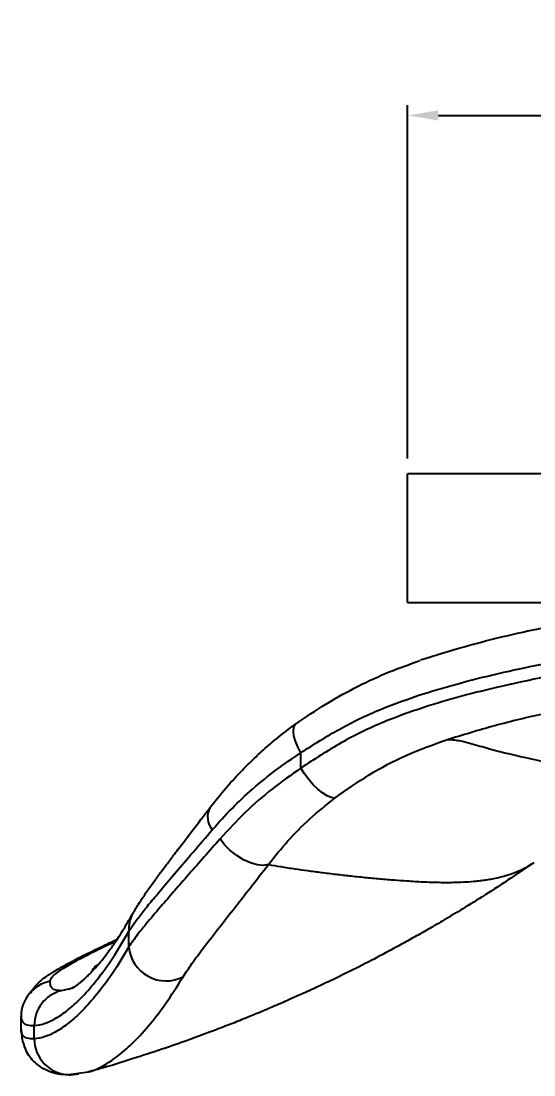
# Model space of a CAD drawing. Header units: millimetres. Extents: x 120 to 960, y 55 to 649.
# Drawn here: x 614.3 to 664.1, y 420.8 to 523.2 of the extents above; entities that cross this region are included whole.
import ezdxf

# ---------------------------------------------------------------- set-up
doc = ezdxf.new("R2010")
doc.units = ezdxf.units.MM
doc.layers.get('0').update_dxf_attribs({"lineweight": 13})
doc.layers.add('윤곽선', color=7, linetype='Continuous', lineweight=9)
doc.styles.get("Standard").update_dxf_attribs({"font": 'arial.ttf'})
doc.dimstyles.new('2-1사본 Standard', dxfattribs={"dimtxt": 2.5, "dimasz": 3, "dimexe": 1, "dimexo": 1, "dimgap": 1, "dimtad": 1, "dimdec": 1, "dimlfac": 2, "dimdsep": 46, "dimtxsty": 'Standard', "dimcen": 0.09, "dimclrd": 1, "dimclre": 1, "dimclrt": 2, "dimadec": 0, "dimazin": 0, "dimtfac": 1, "dimtdec": 1, "dimtmove": 0, "dimatfit": 3, "dimfxl": 0, "dimtolj": 1, "dimtzin": 0, "dimarcsym": 0})

# ---------------------------------------------------------------- blocks, each defined once
blk = doc.blocks.new('*D4')
at = {"layer": 'Defpoints', "color": 0}
for p in [(826.86, 514.01), (651.86, 479.7), (826.86, 475.98)]:
    blk.add_point(p, dxfattribs=at)
at = {"layer": '윤곽선', "color": 1, "lineweight": -2}
for p, q in [((651.86, 480.7), (651.86, 515.01)), ((826.86, 476.98), (826.86, 515.01)), ((654.86, 514.01), (823.86, 514.01))]:
    blk.add_line(p, q, dxfattribs=at)
at = {"layer": '윤곽선', "color": 1}
for points in [[(654.86, 514.51), (654.86, 513.51), (651.86, 514.01)], [(823.86, 513.51), (823.86, 514.51), (826.86, 514.01)]]:
    blk.add_solid(points, dxfattribs=at)
at = {"layer": '윤곽선', "color": 2, "insert": (746.42, 518.58), "char_height": 7, "attachment_point": 5}
blk.add_mtext('\\A1;350{\\Fromans,whtgtxt|c129;%%P0.3}', dxfattribs=at)

msp = doc.modelspace()

# ---------------------------------------------------------------- linework, layer by layer
at = {"color": 7, "linetype": 'Continuous', "lineweight": 25}
for p, q in [((818.863, 479.202), (651.863, 479.202)), ((651.863, 466.702), (651.863, 479.202)), ((651.863, 466.702), (787.239, 466.702)), ((651.863, 466.702), (671.838, 466.702)), ((651.863, 466.702), (787.239, 466.702)), ((651.863, 466.702), (671.838, 466.702)), ((641.479, 450.621), (641.479, 452.114)), ((641.479, 450.621), (641.479, 452.114)), ((624.762, 433.263), (624.762, 434.778)), ((624.762, 433.263), (624.762, 434.778)), ((614.294, 425.204), (614.294, 426.515)), ((614.294, 425.204), (614.294, 426.515)), ((614.294, 425.229), (614.294, 426.508)), ((614.294, 425.229), (614.294, 426.508)), ((614.294, 425.229), (614.371, 424.498)), ((614.294, 425.229), (614.371, 424.498)), ((615.58, 424.33), (615.58, 425.62)), ((615.58, 424.33), (615.58, 425.62)), ((620.814, 421.105), (618.923, 420.833)), ((620.814, 421.105), (618.923, 420.833)), ((620.748, 421.112), (620.814, 421.126)), ((620.748, 421.112), (620.814, 421.126))]:
    msp.add_line(p, q, dxfattribs=at)
at = {"color": 8, "linetype": 'Continuous', "lineweight": 25}
msp.add_line((618.898, 429.158), (618.195, 429.011), dxfattribs=at)
msp.add_line((618.898, 429.158), (618.195, 429.011), dxfattribs=at)
at = {"color": 8, "linetype": 'Continuous', "lineweight": 25, "flags": 128}
msp.add_lwpolyline([(641.479, 452.114), (641.178, 452.696), (640.951, 453.254), (640.808, 453.768), (640.755, 454.216), (640.793, 454.582), (640.921, 454.85), (640.99, 454.923)], dxfattribs=at)
msp.add_lwpolyline([(641.479, 452.114), (641.178, 452.696), (640.951, 453.254), (640.808, 453.768), (640.755, 454.216), (640.793, 454.582), (640.921, 454.85), (640.99, 454.923)], dxfattribs=at)
at = {"color": 7, "linetype": 'Continuous', "lineweight": 25, "flags": 128}
for points in [[(644.773, 447.705), (644.427, 447.768), (644.031, 447.939), (643.598, 448.211), (643.146, 448.574), (642.691, 449.014), (642.251, 449.515), (641.841, 450.058), (641.479, 450.621)], [(644.773, 447.705), (644.427, 447.768), (644.031, 447.939), (643.598, 448.211), (643.146, 448.574), (642.691, 449.014), (642.251, 449.515), (641.841, 450.058), (641.479, 450.621)], [(638.333, 441.265), (637.832, 441.185), (637.241, 441.238), (636.591, 441.421), (635.916, 441.726), (635.249, 442.137), (634.626, 442.631), (634.079, 443.185), (633.636, 443.769)], [(638.333, 441.265), (637.832, 441.185), (637.241, 441.238), (636.591, 441.421), (635.916, 441.726), (635.249, 442.137), (634.626, 442.631), (634.079, 443.185), (633.636, 443.769)], [(618.925, 420.833), (619.129, 420.831), (619.91, 420.936)], [(618.925, 420.833), (619.129, 420.831), (619.91, 420.936)]]:
    msp.add_lwpolyline(points, dxfattribs=at)
at = {"color": 8, "linetype": 'Continuous', "lineweight": 25}
for centre, radius, start, end in [((634.353, 445.885), 1.927, 152.26229, 220.0945), ((634.353, 445.885), 1.927, 152.26229, 220.0945), ((627.794, 435.008), 3.041, 150.94002, 184.32922), ((627.794, 435.008), 3.041, 150.94002, 184.32922), ((619.072, 424.321), 3.491, 179.85182, 267.59375), ((619.072, 424.321), 3.491, 179.85182, 267.59375)]:
    msp.add_arc(centre, radius, start, end, dxfattribs=at)
at = {"color": 7, "linetype": 'Continuous', "lineweight": 25}
for centre, radius, start, end in [((628.378, 433.592), 3.631, 185.1984, 297.42357), ((628.378, 433.592), 3.631, 185.1984, 297.42357), ((617.785, 426.503), 3.491, 101.2646, 179.91207), ((617.785, 426.503), 3.491, 101.2646, 179.91207), ((619.072, 425.631), 3.492, 104.55318, 180.18808), ((619.072, 425.631), 3.492, 104.55318, 180.18808)]:
    msp.add_arc(centre, radius, start, end, dxfattribs=at)
for points, knots in [([(653.126, 461.144), (654.528, 461.581), (657.276, 462.437), (661.459, 463.503), (665.573, 464.397), (670.054, 465.187), (674.837, 465.804), (679.851, 466.207), (683.052, 466.263), (684.62, 466.29)], [0, 0, 0, 0, 0.1393492, 0.2731001, 0.403078, 0.5300749, 0.6939772, 0.8501613, 1, 1, 1, 1]), ([(653.126, 461.144), (654.528, 461.581), (657.276, 462.437), (661.459, 463.503), (665.573, 464.397), (670.054, 465.187), (674.837, 465.804), (679.851, 466.207), (683.052, 466.263), (684.62, 466.29)], [0, 0, 0, 0, 0.1393492, 0.2731001, 0.403078, 0.5300749, 0.6939772, 0.8501613, 1, 1, 1, 1]), ([(653.378, 457.848), (654.614, 458.214), (657.183, 458.976), (661.163, 459.943), (665.23, 460.807), (669.757, 461.596), (674.749, 462.247), (680.211, 462.7), (683.766, 462.765), (685.549, 462.797)], [0, 0, 0, 0, 0.1202329, 0.249812, 0.3757131, 0.4990185, 0.6665849, 0.8327695, 1, 1, 1, 1]), ([(653.378, 457.848), (654.614, 458.214), (657.183, 458.976), (661.163, 459.943), (665.23, 460.807), (669.757, 461.596), (674.749, 462.247), (680.211, 462.7), (683.766, 462.765), (685.549, 462.797)], [0, 0, 0, 0, 0.1202329, 0.249812, 0.3757131, 0.4990185, 0.6665849, 0.8327695, 1, 1, 1, 1]), ([(640.921, 454.85), (641.928, 455.545), (643.882, 456.894), (646.961, 458.582), (649.991, 459.986), (652.054, 460.716), (653.056, 461.071)], [0, 0, 0, 0, 0.2729467, 0.5296776, 0.7716658, 1, 1, 1, 1]), ([(640.921, 454.85), (641.928, 455.545), (643.882, 456.894), (646.961, 458.582), (649.991, 459.986), (652.054, 460.716), (653.056, 461.071)], [0, 0, 0, 0, 0.2729467, 0.5296776, 0.7716658, 1, 1, 1, 1]), ([(685.549, 461.502), (683.806, 461.469), (680.32, 461.403), (674.974, 460.964), (670.068, 460.335), (665.609, 459.568), (661.591, 458.725), (657.656, 457.779), (655.115, 457.037), (653.887, 456.678)], [0, 0, 0, 0, 0.1662577, 0.3324012, 0.4988395, 0.6229418, 0.7495753, 0.8789161, 1, 1, 1, 1]), ([(685.549, 461.502), (683.806, 461.469), (680.32, 461.403), (674.974, 460.964), (670.068, 460.335), (665.609, 459.568), (661.591, 458.725), (657.656, 457.779), (655.115, 457.037), (653.887, 456.678)], [0, 0, 0, 0, 0.1662577, 0.3324012, 0.4988395, 0.6229418, 0.7495753, 0.8789161, 1, 1, 1, 1]), ([(641.479, 452.114), (642.719, 452.906), (645.174, 454.473), (649.163, 456.4), (651.98, 457.368), (653.378, 457.848)], [0, 0, 0, 0, 0.3400882, 0.6726335, 1, 1, 1, 1]), ([(641.479, 452.114), (642.719, 452.906), (645.174, 454.473), (649.163, 456.4), (651.98, 457.368), (653.378, 457.848)], [0, 0, 0, 0, 0.3400882, 0.6726335, 1, 1, 1, 1]), ([(655.629, 453.381), (657.185, 453.859), (660.299, 454.815), (665.16, 455.979), (670.093, 456.926), (675.053, 457.606), (680, 458.036), (683.222, 458.095), (684.84, 458.124)], [0, 0, 0, 0, 0.1665514, 0.3334827, 0.5009126, 0.6672811, 0.8330055, 1, 1, 1, 1]), ([(655.629, 453.381), (657.185, 453.859), (660.299, 454.815), (665.16, 455.979), (670.093, 456.926), (675.053, 457.606), (680, 458.036), (683.222, 458.095), (684.84, 458.124)], [0, 0, 0, 0, 0.1665514, 0.3334827, 0.5009126, 0.6672811, 0.8330055, 1, 1, 1, 1]), ([(653.887, 456.678), (652.424, 456.179), (649.475, 455.174), (645.311, 453.137), (642.766, 451.466), (641.479, 450.621)], [0, 0, 0, 0, 0.3273237, 0.659755, 1, 1, 1, 1]), ([(653.887, 456.678), (652.424, 456.179), (649.475, 455.174), (645.311, 453.137), (642.766, 451.466), (641.479, 450.621)], [0, 0, 0, 0, 0.3273237, 0.659755, 1, 1, 1, 1]), ([(632.648, 446.782), (633.155, 447.421), (634.068, 448.573), (635.419, 450.053), (636.578, 451.223), (637.749, 452.32), (639.181, 453.564), (640.342, 454.436), (640.991, 454.923)], [0, 0, 0, 0, 0.2170425, 0.3907437, 0.5215578, 0.6407781, 0.7995577, 1, 1, 1, 1]), ([(632.648, 446.782), (633.155, 447.421), (634.068, 448.573), (635.419, 450.053), (636.578, 451.223), (637.749, 452.32), (639.181, 453.564), (640.342, 454.436), (640.991, 454.923)], [0, 0, 0, 0, 0.2170425, 0.3907437, 0.5215578, 0.6407781, 0.7995577, 1, 1, 1, 1]), ([(644.773, 447.705), (645.868, 448.48), (648.05, 450.023), (651.687, 451.946), (654.313, 452.902), (655.629, 453.381)], [0, 0, 0, 0, 0.3346606, 0.6665747, 1, 1, 1, 1]), ([(644.773, 447.705), (645.868, 448.48), (648.05, 450.023), (651.687, 451.946), (654.313, 452.902), (655.629, 453.381)], [0, 0, 0, 0, 0.3346606, 0.6665747, 1, 1, 1, 1]), ([(632.88, 444.644), (633.505, 445.342), (634.718, 446.697), (636.798, 448.636), (639.011, 450.452), (640.667, 451.568), (641.479, 452.114)], [0, 0, 0, 0, 0.2577452, 0.4999389, 0.7549344, 1, 1, 1, 1]), ([(632.88, 444.644), (633.505, 445.342), (634.718, 446.697), (636.798, 448.636), (639.011, 450.452), (640.667, 451.568), (641.479, 452.114)], [0, 0, 0, 0, 0.2577452, 0.4999389, 0.7549344, 1, 1, 1, 1]), ([(641.479, 450.621), (640.547, 449.967), (638.63, 448.621), (636.001, 446.325), (634.439, 444.636), (633.636, 443.769)], [0, 0, 0, 0, 0.31474837, 0.64780933, 1, 1, 1, 1]), ([(641.479, 450.621), (640.547, 449.967), (638.63, 448.621), (636.001, 446.325), (634.439, 444.636), (633.636, 443.769)], [0, 0, 0, 0, 0.31474837, 0.64780933, 1, 1, 1, 1]), ([(638.333, 441.265), (638.948, 442.034), (640.174, 443.566), (642.314, 445.734), (643.953, 447.048), (644.773, 447.705)], [0, 0, 0, 0, 0.33494791, 0.66744073, 1, 1, 1, 1]), ([(638.333, 441.265), (638.948, 442.034), (640.174, 443.566), (642.314, 445.734), (643.953, 447.048), (644.773, 447.705)], [0, 0, 0, 0, 0.33494791, 0.66744073, 1, 1, 1, 1]), ([(625.136, 436.486), (625.341, 436.834), (625.725, 437.486), (626.448, 438.546), (627.155, 439.533), (627.816, 440.426), (628.461, 441.287), (629.174, 442.232), (630.088, 443.436), (631.255, 444.962), (632.159, 446.143), (632.648, 446.782)], [0, 0, 0, 0, 0.1388057, 0.2595655, 0.3639939, 0.4530405, 0.5271003, 0.6122983, 0.7188422, 0.8479745, 1, 1, 1, 1]), ([(625.136, 436.486), (625.341, 436.834), (625.725, 437.486), (626.448, 438.546), (627.155, 439.533), (627.816, 440.426), (628.461, 441.287), (629.174, 442.232), (630.088, 443.436), (631.255, 444.962), (632.159, 446.143), (632.648, 446.782)], [0, 0, 0, 0, 0.1388057, 0.2595655, 0.3639939, 0.4530405, 0.5271003, 0.6122983, 0.7188422, 0.8479745, 1, 1, 1, 1]), ([(624.762, 434.778), (624.939, 435.046), (625.293, 435.583), (626.031, 436.548), (626.905, 437.632), (628.003, 438.946), (629.362, 440.547), (631.015, 442.476), (632.248, 443.91), (632.88, 444.644)], [0, 0, 0, 0, 0.1238128, 0.248025, 0.3729707, 0.4989757, 0.6583502, 0.8251959, 1, 1, 1, 1]), ([(624.762, 434.778), (624.939, 435.046), (625.293, 435.583), (626.031, 436.548), (626.905, 437.632), (628.003, 438.946), (629.362, 440.547), (631.015, 442.476), (632.248, 443.91), (632.88, 444.644)], [0, 0, 0, 0, 0.1238128, 0.248025, 0.3729707, 0.4989757, 0.6583502, 0.8251959, 1, 1, 1, 1]), ([(633.636, 443.769), (633.113, 443.172), (632.087, 442.001), (630.667, 440.383), (629.379, 438.91), (628.052, 437.384), (626.75, 435.866), (625.551, 434.404), (625.024, 433.642), (624.762, 433.263)], [0, 0, 0, 0, 0.13198778, 0.25904414, 0.38137426, 0.4992049, 0.66758587, 0.83422795, 1, 1, 1, 1]), ([(633.636, 443.769), (633.113, 443.172), (632.087, 442.001), (630.667, 440.383), (629.379, 438.91), (628.052, 437.384), (626.75, 435.866), (625.551, 434.404), (625.024, 433.642), (624.762, 433.263)], [0, 0, 0, 0, 0.13198778, 0.25904414, 0.38137426, 0.4992049, 0.66758587, 0.83422795, 1, 1, 1, 1]), ([(664.126, 441.453), (663.491, 441.017), (662.017, 440.004), (659.788, 438.561), (657.578, 437.177), (655.723, 436.059), (654.199, 435.166), (652.837, 434.388), (651.286, 433.523), (649.386, 432.496), (647.256, 431.391), (645.201, 430.37), (643.433, 429.528), (642.004, 428.872), (640.819, 428.343), (639.922, 427.949), (639.264, 427.661), (638.849, 427.478), (638.17, 427.187), (637.269, 426.809), (636.083, 426.324), (634.586, 425.728), (632.751, 425.022), (630.644, 424.245), (628.187, 423.381), (625.369, 422.455), (622.88, 421.678), (621.309, 421.254), (620.816, 421.121)], [0, 0, 0, 0, 0.04422321, 0.10267932, 0.15261442, 0.19415273, 0.22739383, 0.25440212, 0.2846989, 0.33106176, 0.38166002, 0.42673722, 0.45874416, 0.48767617, 0.51173339, 0.5293136, 0.54559716, 0.56444786, 0.58537153, 0.60878469, 0.63987493, 0.67494855, 0.71505383, 0.76364872, 0.82139782, 0.88831029, 0.96490328, 1, 1, 1, 1]), ([(664.126, 441.453), (663.491, 441.017), (662.017, 440.004), (659.788, 438.561), (657.578, 437.177), (655.723, 436.059), (654.199, 435.166), (652.837, 434.388), (651.286, 433.523), (649.386, 432.496), (647.256, 431.391), (645.201, 430.37), (643.433, 429.528), (642.004, 428.872), (640.819, 428.343), (639.922, 427.949), (639.264, 427.661), (638.849, 427.478), (638.17, 427.187), (637.269, 426.809), (636.083, 426.324), (634.586, 425.728), (632.751, 425.022), (630.644, 424.245), (628.187, 423.381), (625.369, 422.455), (622.88, 421.678), (621.309, 421.254), (620.816, 421.121)], [0, 0, 0, 0, 0.04422321, 0.10267932, 0.15261442, 0.19415273, 0.22739383, 0.25440212, 0.2846989, 0.33106176, 0.38166002, 0.42673722, 0.45874416, 0.48767617, 0.51173339, 0.5293136, 0.54559716, 0.56444786, 0.58537153, 0.60878469, 0.63987493, 0.67494855, 0.71505383, 0.76364872, 0.82139782, 0.88831029, 0.96490328, 1, 1, 1, 1]), ([(630.05, 430.368), (630.314, 430.778), (630.842, 431.596), (632.003, 433.147), (633.365, 434.906), (634.9, 436.871), (636.555, 438.987), (637.74, 440.505), (638.333, 441.265)], [0, 0, 0, 0, 0.1662176, 0.3325431, 0.5003505, 0.6672269, 0.8333877, 1, 1, 1, 1]), ([(630.05, 430.368), (630.314, 430.778), (630.842, 431.596), (632.003, 433.147), (633.365, 434.906), (634.9, 436.871), (636.555, 438.987), (637.74, 440.505), (638.333, 441.265)], [0, 0, 0, 0, 0.1662176, 0.3325431, 0.5003505, 0.6672269, 0.8333877, 1, 1, 1, 1]), ([(619.271, 429.264), (619.339, 429.304), (619.467, 429.38), (619.696, 429.54), (619.93, 429.718), (620.164, 429.908), (620.385, 430.099), (620.586, 430.28), (620.767, 430.45), (620.953, 430.632), (621.201, 430.884), (621.555, 431.263), (622.039, 431.826), (622.632, 432.574), (623.343, 433.56), (624.182, 434.829), (624.807, 435.914), (625.136, 436.486)], [0, 0, 0, 0, 0.0863444, 0.1635677, 0.2317192, 0.290837, 0.3409472, 0.381409, 0.4132016, 0.4409681, 0.473492, 0.5322421, 0.6024347, 0.6841343, 0.7774625, 0.8826316, 1, 1, 1, 1]), ([(619.271, 429.264), (619.339, 429.304), (619.467, 429.38), (619.696, 429.54), (619.93, 429.718), (620.164, 429.908), (620.385, 430.099), (620.586, 430.28), (620.767, 430.45), (620.953, 430.632), (621.201, 430.884), (621.555, 431.263), (622.039, 431.826), (622.632, 432.574), (623.343, 433.56), (624.182, 434.829), (624.807, 435.914), (625.136, 436.486)], [0, 0, 0, 0, 0.0863444, 0.1635677, 0.2317192, 0.290837, 0.3409472, 0.381409, 0.4132016, 0.4409681, 0.473492, 0.5322421, 0.6024347, 0.6841343, 0.7774625, 0.8826316, 1, 1, 1, 1]), ([(615.21, 428.763), (615.322, 428.958), (615.607, 429.455), (616.251, 430.037), (616.828, 430.465), (617.268, 430.743), (617.888, 431.119), (618.688, 431.565), (619.75, 432.124), (621.149, 432.822), (622.45, 433.45), (623.366, 433.881), (623.618, 433.999)], [0, 0, 0, 0, 0.0452236, 0.1153984, 0.1906734, 0.269073, 0.3633145, 0.4732994, 0.6081086, 0.7616935, 0.934227, 1, 1, 1, 1]), ([(615.21, 428.763), (615.322, 428.958), (615.607, 429.455), (616.251, 430.037), (616.828, 430.465), (617.268, 430.743), (617.888, 431.119), (618.688, 431.565), (619.75, 432.124), (621.149, 432.822), (622.45, 433.45), (623.366, 433.881), (623.618, 433.999)], [0, 0, 0, 0, 0.0452236, 0.1153984, 0.1906734, 0.269073, 0.3633145, 0.4732994, 0.6081086, 0.7616935, 0.934227, 1, 1, 1, 1]), ([(615.58, 425.62), (615.925, 425.674), (616.602, 425.781), (617.744, 426.336), (618.961, 427.194), (620.269, 428.407), (621.682, 430.034), (623.178, 432.082), (624.236, 433.883), (624.762, 434.778)], [0, 0, 0, 0, 0.1483209, 0.2921204, 0.4316077, 0.5730824, 0.7145058, 0.8581272, 1, 1, 1, 1]), ([(615.58, 425.62), (615.925, 425.674), (616.602, 425.781), (617.744, 426.336), (618.961, 427.194), (620.269, 428.407), (621.682, 430.034), (623.178, 432.082), (624.236, 433.883), (624.762, 434.778)], [0, 0, 0, 0, 0.1483209, 0.2921204, 0.4316077, 0.5730824, 0.7145058, 0.8581272, 1, 1, 1, 1]), ([(624.762, 433.263), (624.236, 432.39), (623.178, 430.635), (621.684, 428.635), (620.27, 427.044), (618.962, 425.858), (617.744, 425.02), (616.602, 424.481), (615.924, 424.381), (615.58, 424.33)], [0, 0, 0, 0, 0.14156041, 0.28496892, 0.4263938, 0.56793159, 0.70764298, 0.85159807, 1, 1, 1, 1]), ([(624.762, 433.263), (624.236, 432.39), (623.178, 430.635), (621.684, 428.635), (620.27, 427.044), (618.962, 425.858), (617.744, 425.02), (616.602, 424.481), (615.924, 424.381), (615.58, 424.33)], [0, 0, 0, 0, 0.14156041, 0.28496892, 0.4263938, 0.56793159, 0.70764298, 0.85159807, 1, 1, 1, 1]), ([(618.195, 429.011), (617.972, 429.021), (617.527, 429.042), (617.164, 429.359), (617.123, 429.737), (617.103, 429.927)], [0, 0, 0, 0, 0.33319671, 0.66632094, 1, 1, 1, 1]), ([(618.195, 429.011), (617.972, 429.021), (617.527, 429.042), (617.164, 429.359), (617.123, 429.737), (617.103, 429.927)], [0, 0, 0, 0, 0.33319671, 0.66632094, 1, 1, 1, 1]), ([(619.405, 429.349), (619.301, 429.291), (619.121, 429.189), (618.964, 429.167), (618.898, 429.158)], [0, 0, 0, 0, 0.5763684, 1, 1, 1, 1]), ([(619.405, 429.349), (619.301, 429.291), (619.121, 429.189), (618.964, 429.167), (618.898, 429.158)], [0, 0, 0, 0, 0.5763684, 1, 1, 1, 1]), ([(614.294, 426.508), (614.326, 426.318), (614.391, 425.939), (614.822, 425.632), (615.328, 425.624), (615.58, 425.62)], [0, 0, 0, 0, 0.3357392, 0.6684975, 1, 1, 1, 1]), ([(614.294, 426.508), (614.326, 426.318), (614.391, 425.939), (614.822, 425.632), (615.328, 425.624), (615.58, 425.62)], [0, 0, 0, 0, 0.3357392, 0.6684975, 1, 1, 1, 1]), ([(615.58, 424.33), (615.328, 424.337), (614.822, 424.35), (614.391, 424.659), (614.326, 425.038), (614.294, 425.229)], [0, 0, 0, 0, 0.3315282, 0.6642962, 1, 1, 1, 1]), ([(615.58, 424.33), (615.328, 424.337), (614.822, 424.35), (614.391, 424.659), (614.326, 425.038), (614.294, 425.229)], [0, 0, 0, 0, 0.3315282, 0.6642962, 1, 1, 1, 1]), ([(618.923, 420.833), (618.589, 420.847), (617.887, 420.876), (616.776, 421.214), (615.687, 421.903), (614.756, 423.018), (614.502, 423.993), (614.371, 424.499)], [0, 0, 0, 0, 0.1665455, 0.3498982, 0.5501738, 0.7671125, 1, 1, 1, 1]), ([(618.923, 420.833), (618.589, 420.847), (617.887, 420.876), (616.776, 421.214), (615.687, 421.903), (614.756, 423.018), (614.502, 423.993), (614.371, 424.499)], [0, 0, 0, 0, 0.1665455, 0.3498982, 0.5501738, 0.7671125, 1, 1, 1, 1])]:
    msp.add_open_spline(points, degree=3, knots=knots, dxfattribs=at)
at = {"color": 8, "linetype": 'Continuous', "lineweight": 25}
for points, knots in [([(685.126, 448.697), (685.124, 448.697), (684.34, 448.61), (682.451, 448.679), (679.462, 448.867), (676.084, 449.278), (672.246, 449.862), (667.93, 450.618), (663.534, 451.547), (660.032, 452.395), (658.017, 452.995), (657.055, 453.237), (656.459, 453.351), (655.915, 453.371), (655.629, 453.381)], [0, 0, 0, 0, 0.0003334, 0.1210277, 0.2428727, 0.36581, 0.4899703, 0.6305163, 0.7721822, 0.8974848, 0.9527725, 0.9675338, 0.9829268, 1, 1, 1, 1]), ([(685.126, 448.697), (685.124, 448.697), (684.34, 448.61), (682.451, 448.679), (679.462, 448.867), (676.084, 449.278), (672.246, 449.862), (667.93, 450.618), (663.534, 451.547), (660.032, 452.395), (658.017, 452.995), (657.055, 453.237), (656.459, 453.351), (655.915, 453.371), (655.629, 453.381)], [0, 0, 0, 0, 0.0003334, 0.1210277, 0.2428727, 0.36581, 0.4899703, 0.6305163, 0.7721822, 0.8974848, 0.9527725, 0.9675338, 0.9829268, 1, 1, 1, 1]), ([(638.333, 441.265), (638.731, 441.195), (639.579, 441.047), (640.852, 440.85), (642.16, 440.665), (643.501, 440.49), (644.856, 440.326), (646.277, 440.162), (647.698, 440.017), (649.171, 439.881), (650.522, 439.765), (651.928, 439.663), (653.382, 439.579), (654.965, 439.526), (656.723, 439.528), (657.979, 439.6), (658.795, 439.686), (659.054, 439.717), (659.313, 439.752), (659.569, 439.789), (659.823, 439.831), (660.447, 439.942), (661.43, 440.172), (662.704, 440.629), (663.597, 441.078), (664.048, 441.396), (664.133, 441.456)], [0, 0, 0, 0, 0.0363111, 0.0774569, 0.1151091, 0.1541363, 0.1983648, 0.2379959, 0.2847647, 0.3305487, 0.3781544, 0.4180399, 0.4739759, 0.533454, 0.5964729, 0.6850695, 0.6971273, 0.7092903, 0.7215587, 0.7339322, 0.746411, 0.7589949, 0.8272647, 0.901393, 0.9813798, 1, 1, 1, 1]), ([(638.333, 441.265), (638.731, 441.195), (639.579, 441.047), (640.852, 440.85), (642.16, 440.665), (643.501, 440.49), (644.856, 440.326), (646.277, 440.162), (647.698, 440.017), (649.171, 439.881), (650.522, 439.765), (651.928, 439.663), (653.382, 439.579), (654.965, 439.526), (656.723, 439.528), (657.979, 439.6), (658.795, 439.686), (659.054, 439.717), (659.313, 439.752), (659.569, 439.789), (659.823, 439.831), (660.447, 439.942), (661.43, 440.172), (662.704, 440.629), (663.597, 441.078), (664.048, 441.396), (664.133, 441.456)], [0, 0, 0, 0, 0.0363111, 0.0774569, 0.1151091, 0.1541363, 0.1983648, 0.2379959, 0.2847647, 0.3305487, 0.3781544, 0.4180399, 0.4739759, 0.533454, 0.5964729, 0.6850695, 0.6971273, 0.7092903, 0.7215587, 0.7339322, 0.746411, 0.7589949, 0.8272647, 0.901393, 0.9813798, 1, 1, 1, 1]), ([(617.103, 429.927), (617.153, 430.067), (617.252, 430.349), (618.025, 430.958), (619.216, 431.688), (620.892, 432.574), (622.349, 433.299), (623.35, 433.775), (623.526, 433.859)], [0, 0, 0, 0, 0.1928403, 0.3856293, 0.5775392, 0.7677988, 0.9590045, 1, 1, 1, 1]), ([(617.103, 429.927), (617.153, 430.067), (617.252, 430.349), (618.025, 430.958), (619.216, 431.688), (620.892, 432.574), (622.349, 433.299), (623.35, 433.775), (623.526, 433.859)], [0, 0, 0, 0, 0.1928403, 0.3856293, 0.5775392, 0.7677988, 0.9590045, 1, 1, 1, 1]), ([(621.861, 431.627), (621.693, 431.498), (621.272, 431.176), (621.219, 430.979), (621.187, 430.861)], [0, 0, 0, 0, 0.4011924, 1, 1, 1, 1]), ([(621.861, 431.627), (621.693, 431.498), (621.272, 431.176), (621.219, 430.979), (621.187, 430.861)], [0, 0, 0, 0, 0.4011924, 1, 1, 1, 1]), ([(620.814, 421.126), (620.887, 421.14), (621.33, 421.225), (622.26, 421.682), (623.605, 422.552), (625.069, 423.815), (626.632, 425.494), (628.293, 427.599), (629.463, 429.443), (630.05, 430.368)], [0, 0, 0, 0, 0.0314754, 0.192708, 0.3536008, 0.5143354, 0.6752859, 0.8369515, 1, 1, 1, 1]), ([(620.814, 421.126), (620.887, 421.14), (621.33, 421.225), (622.26, 421.682), (623.605, 422.552), (625.069, 423.815), (626.632, 425.494), (628.293, 427.599), (629.463, 429.443), (630.05, 430.368)], [0, 0, 0, 0, 0.0314754, 0.192708, 0.3536008, 0.5143354, 0.6752859, 0.8369515, 1, 1, 1, 1])]:
    msp.add_open_spline(points, degree=3, knots=knots, dxfattribs=at)

# ---------------------------------------------------------------- dimensions: what is measured, and where the dimension line sits
at = {"layer": '윤곽선'}
dim = msp.add_linear_dim(base=(826.863, 514.009), p1=(651.863, 479.702), p2=(826.863, 475.978), angle=0, text='<>{\\Fromans,whtgtxt|c129;%%P0.3}', dimstyle='2-1사본 Standard', override={"dimtxt": 7}, dxfattribs=at)
dim.commit()
dim.dimension.update_dxf_attribs({"geometry": '*D4', "text_midpoint": (746.416, 514.009), "dimtype": 160})

doc.saveas('drawing.dxf')
